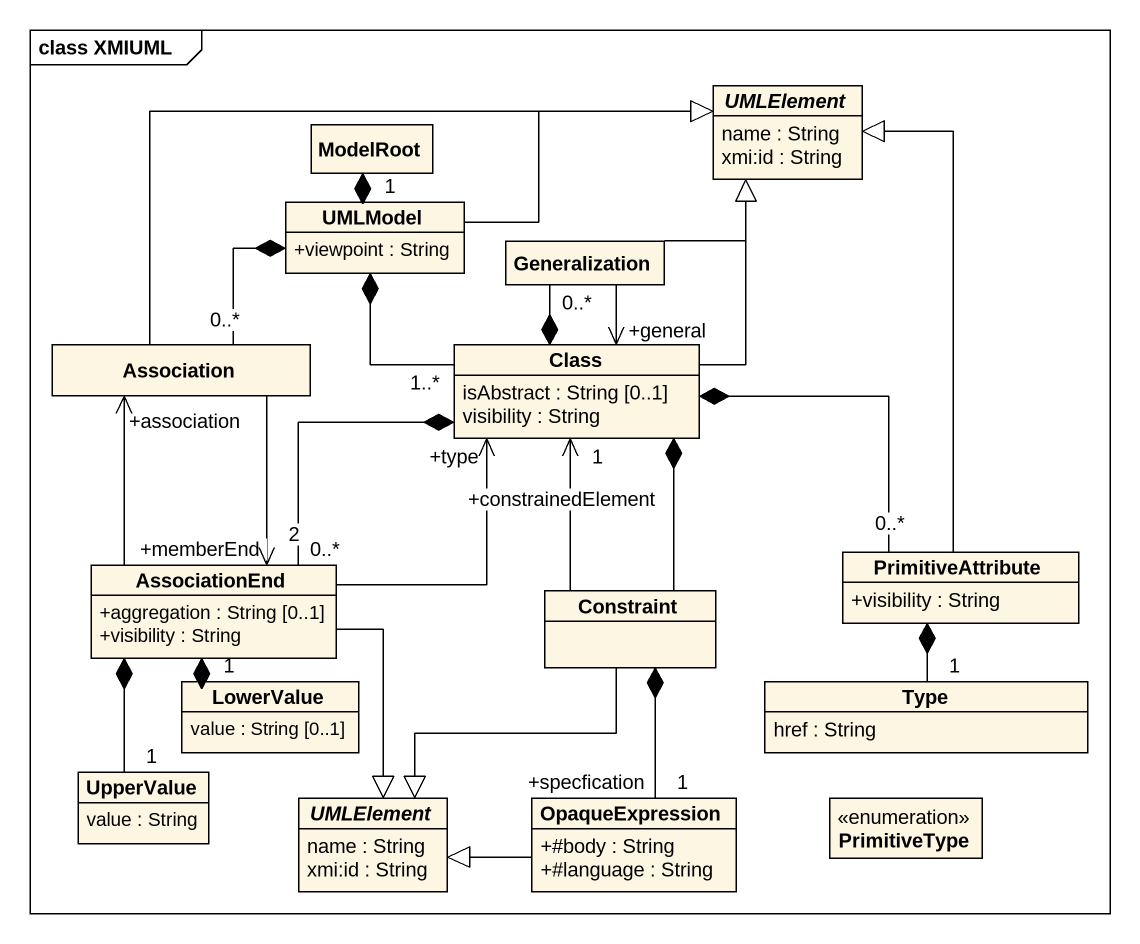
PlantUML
@startuml
mainframe class XMIUML
hide circle
hide empty members
skinparam classAttributeIconSize 0
class ModelRoot
abstract class UMLElement {
  name : String
  xmi:id : String
}
class UMLModel {
  +viewpoint : String
}
class Generalization
class Association
class "Class" as Class_ {
  isAbstract : String [0..1]
  visibility : String
}
class AssociationEnd {
  +aggregation : String [0..1]
  +visibility : String
}
class Constraint
class PrimitiveAttribute {
  +visibility : String
}
class LowerValue {
  value : String [0..1]
}
class Type {
  href : String
}
class UpperValue {
  value : String
}
abstract class "UMLElement" as UMLElement_2 {
  name : String
  xmi:id : String
}
class OpaqueExpression {
  +#body : String
  +#language : String
}
enum PrimitiveType
ModelRoot *-- "1" UMLModel
UMLModel -right-|> UMLElement
UMLModel *-- "0..*" Association
UMLModel *-- "1..*" Class_
Generalization -up-|> UMLElement
Generalization --> "+general" Class_
Association -right-|> UMLElement
Association --> "+memberEnd\n2" AssociationEnd
Class_ -up-|> UMLElement
Class_ *-up- "0..*" Generalization
Class_ *-- "0..*" AssociationEnd
Class_ *-- Constraint
Class_ *-right- "0..*" PrimitiveAttribute
AssociationEnd -up-> "+association" Association
AssociationEnd -up-> "+type" Class_
AssociationEnd *-- "1" LowerValue
AssociationEnd *-- "1" UpperValue
AssociationEnd --|> UMLElement_2
Constraint -up-> "+constrainedElement\n1" Class_
Constraint --|> UMLElement_2
Constraint *-- "+specfication\n1" OpaqueExpression
PrimitiveAttribute -up-|> UMLElement
PrimitiveAttribute *-- "1" Type
OpaqueExpression -left-|> UMLElement_2
@enduml
